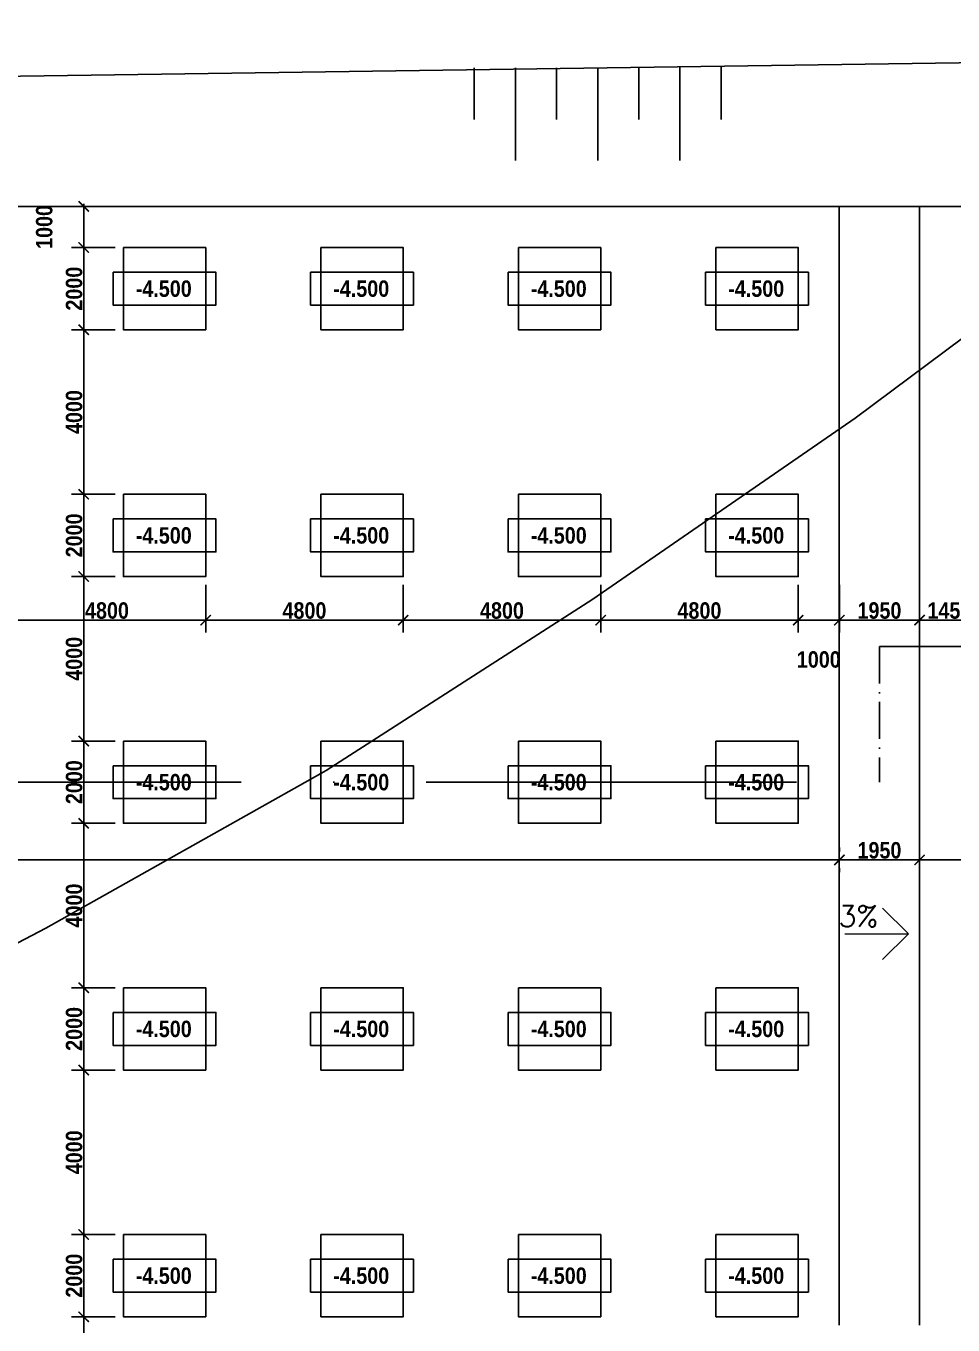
# Model space of a CAD drawing. Header units: millimetres. Extents: x -51 to 2999949, y -1641567 to 415040.
# Drawn here: x 738302 to 760833, y 242484 to 274071 of the extents above; entities that cross this region are included whole.
import ezdxf

# ---------------------------------------------------------------- set-up
doc = ezdxf.new("R2010")
doc.units = ezdxf.units.MM
doc.header["$LTSCALE"] = 75
doc.header["$MEASUREMENT"] = 0
doc.linetypes.add('ACAD_ISO10W100', pattern=[18, 12, -3, 0, -3])
doc.layers.get('0').update_dxf_attribs({"linetype": 'CONTINUOUS'})
for name, color, linetype in [('HRANICE ZEMINY', 200, 'CONTINUOUS'), ('koty situace', 7, 'CONTINUOUS'), ('objekt A patky', 130, 'CONTINUOUS'), ('objekt A+B', 10, 'CONTINUOUS'), ('svahování', 80, 'CONTINUOUS'), ('TEXT hlouby PPD', 255, 'CONTINUOUS'), ('ŘEZ', 10, 'ACAD_ISO10W100')]:
    doc.layers.add(name, color=color, linetype=linetype)
doc.layers.add('texty', color=255, linetype='CONTINUOUS', lineweight=15)
doc.styles.add('hloubky patek a pasu', font='ariblk.ttf', dxfattribs={"width": 0.75, "height": 400})
doc.styles.add('romans', font='romans.shx')
doc.dimstyles.new('koty situace', dxfattribs={"dimscale": 0, "dimtxt": 400, "dimasz": 250, "dimexe": 300, "dimexo": 200, "dimgap": 25, "dimtad": 1, "dimdec": 3, "dimrnd": 5, "dimzin": 12, "dimdsep": 46, "dimtxsty": 'hloubky patek a pasu', "dimblk": 'ARCHTICK', "dimcen": 150, "dimdle": 65, "dimclrd": 256, "dimclre": 256, "dimclrt": 141, "dimadec": 0, "dimazin": 0, "dimtfac": 1, "dimtdec": 3, "dimtmove": 2, "dimatfit": 2, "dimldrblk": 'DOTSMALL', "dimfxl": 100, "dimtolj": 1, "dimtzin": 0, "dimarcsym": 0})

# ---------------------------------------------------------------- blocks, each defined once
blk = doc.blocks.new('*U80')
at = {"layer": 'objekt A patky', "extrusion": (3.35875e-15, -3.39308e-16, -1)}
blk.add_lwpolyline([(1000, 1000), (-1000, 1000), (-1000, -1000), (1000, -1000)], close=True, dxfattribs=at)
blk = doc.blocks.new('*U81')
at = {"layer": 'objekt A patky', "color": 0, "linetype": 'ByBlock', "lineweight": -2, "transparency": 16777216}
for p in [(-14400, 30000), (-9600, 30000), (-4800, 30000), (0, 30000), (-14400, 24000), (-9600, 24000), (-4800, 24000), (0, 24000), (-14400, 18000), (-9600, 18000), (-4800, 18000), (0, 18000), (-14400, 12000), (-9600, 12000), (-4800, 12000), (0, 12000), (-14400, 6000), (-9600, 6000), (-4800, 6000), (0, 6000)]:
    blk.add_blockref('*U80', p, dxfattribs=at)
blk = doc.blocks.new('_ArchTick')
at = {"color": 0, "linetype": 'ByBlock', "const_width": 0.15}
blk.add_lwpolyline([(-0.5, -0.5), (0.5, 0.5)], dxfattribs=at)
blk = doc.blocks.new('*D168')
at = {"layer": 'koty situace', "lineweight": -2, "transparency": 16777216}
for p, q in [((737870, 260484), (737870, 259323)), ((742670, 260484), (742670, 259323)), ((737805, 259623), (742735, 259623))]:
    blk.add_line(p, q, dxfattribs=at)
at = {"layer": 'koty situace', "lineweight": -2, "transparency": 16777216, "xscale": 250, "yscale": 250, "zscale": 250, "rotation": 180}
blk.add_blockref('_ArchTick', (737870, 259623), dxfattribs=at)
at = {"layer": 'koty situace', "lineweight": -2, "transparency": 16777216, "xscale": 250, "yscale": 250, "zscale": 250}
blk.add_blockref('_ArchTick', (742670, 259623), dxfattribs=at)
at = {"layer": 'koty situace', "color": 141, "transparency": 16777216, "insert": (740270, 259855), "char_height": 400, "attachment_point": 5, "style": 'hloubky patek a pasu'}
blk.add_mtext('\\A1;4800', dxfattribs=at)
blk = doc.blocks.new('_DotSmall')
at = {"color": 0, "linetype": 'ByBlock', "const_width": 0.5}
blk.add_lwpolyline([(-0.0625, 0, 1), (0.0625, 0, 1)], format="xyb", close=True, dxfattribs=at)
blk = doc.blocks.new('*D169')
at = {"layer": 'koty situace', "lineweight": -2, "transparency": 16777216}
for p, q in [((742670, 260484), (742670, 259323)), ((747470, 260484), (747470, 259323)), ((742605, 259623), (747535, 259623))]:
    blk.add_line(p, q, dxfattribs=at)
at = {"layer": 'koty situace', "lineweight": -2, "transparency": 16777216, "xscale": 250, "yscale": 250, "zscale": 250, "rotation": 180}
blk.add_blockref('_ArchTick', (742670, 259623), dxfattribs=at)
at = {"layer": 'koty situace', "lineweight": -2, "transparency": 16777216, "xscale": 250, "yscale": 250, "zscale": 250}
blk.add_blockref('_ArchTick', (747470, 259623), dxfattribs=at)
at = {"layer": 'koty situace', "color": 141, "transparency": 16777216, "insert": (745070, 259855), "char_height": 400, "attachment_point": 5, "style": 'hloubky patek a pasu'}
blk.add_mtext('\\A1;4800', dxfattribs=at)
blk = doc.blocks.new('*D170')
at = {"layer": 'koty situace', "lineweight": -2, "transparency": 16777216}
for p, q in [((747470, 260484), (747470, 259323)), ((752270, 260484), (752270, 259323)), ((747405, 259623), (752335, 259623))]:
    blk.add_line(p, q, dxfattribs=at)
at = {"layer": 'koty situace', "lineweight": -2, "transparency": 16777216, "xscale": 250, "yscale": 250, "zscale": 250, "rotation": 180}
blk.add_blockref('_ArchTick', (747470, 259623), dxfattribs=at)
at = {"layer": 'koty situace', "lineweight": -2, "transparency": 16777216, "xscale": 250, "yscale": 250, "zscale": 250}
blk.add_blockref('_ArchTick', (752270, 259623), dxfattribs=at)
at = {"layer": 'koty situace', "color": 141, "transparency": 16777216, "insert": (749870, 259855), "char_height": 400, "attachment_point": 5, "style": 'hloubky patek a pasu'}
blk.add_mtext('\\A1;4800', dxfattribs=at)
blk = doc.blocks.new('*D171')
at = {"layer": 'koty situace', "lineweight": -2, "transparency": 16777216}
for p, q in [((752270, 260484), (752270, 259323)), ((757070, 260484), (757070, 259323)), ((752205, 259623), (757135, 259623))]:
    blk.add_line(p, q, dxfattribs=at)
at = {"layer": 'koty situace', "lineweight": -2, "transparency": 16777216, "xscale": 250, "yscale": 250, "zscale": 250, "rotation": 180}
blk.add_blockref('_ArchTick', (752270, 259623), dxfattribs=at)
at = {"layer": 'koty situace', "lineweight": -2, "transparency": 16777216, "xscale": 250, "yscale": 250, "zscale": 250}
blk.add_blockref('_ArchTick', (757070, 259623), dxfattribs=at)
at = {"layer": 'koty situace', "color": 141, "transparency": 16777216, "insert": (754670, 259855), "char_height": 400, "attachment_point": 5, "style": 'hloubky patek a pasu'}
blk.add_mtext('\\A1;4800', dxfattribs=at)
blk = doc.blocks.new('*D172')
at = {"layer": 'koty situace', "lineweight": -2, "transparency": 16777216}
for p, q in [((757070, 260484), (757070, 259323)), ((758070, 260484), (758070, 259323)), ((757005, 259623), (758135, 259623))]:
    blk.add_line(p, q, dxfattribs=at)
at = {"layer": 'koty situace', "lineweight": -2, "transparency": 16777216, "xscale": 250, "yscale": 250, "zscale": 250, "rotation": 180}
blk.add_blockref('_ArchTick', (757070, 259623), dxfattribs=at)
at = {"layer": 'koty situace', "lineweight": -2, "transparency": 16777216, "xscale": 250, "yscale": 250, "zscale": 250}
blk.add_blockref('_ArchTick', (758070, 259623), dxfattribs=at)
at = {"layer": 'koty situace', "color": 141, "transparency": 16777216, "insert": (757570, 258665), "char_height": 400, "attachment_point": 5, "style": 'hloubky patek a pasu'}
blk.add_mtext('\\A1;1000', dxfattribs=at)
blk = doc.blocks.new('*D173')
at = {"layer": 'koty situace', "lineweight": -2, "transparency": 16777216}
for p, q in [((758070, 260484), (758070, 259323)), ((760020, 260484), (760020, 259323)), ((758005, 259623), (760085, 259623))]:
    blk.add_line(p, q, dxfattribs=at)
at = {"layer": 'koty situace', "lineweight": -2, "transparency": 16777216, "xscale": 250, "yscale": 250, "zscale": 250, "rotation": 180}
blk.add_blockref('_ArchTick', (758070, 259623), dxfattribs=at)
at = {"layer": 'koty situace', "lineweight": -2, "transparency": 16777216, "xscale": 250, "yscale": 250, "zscale": 250}
blk.add_blockref('_ArchTick', (760020, 259623), dxfattribs=at)
at = {"layer": 'koty situace', "color": 141, "transparency": 16777216, "insert": (759045, 259855), "char_height": 400, "attachment_point": 5, "style": 'hloubky patek a pasu'}
blk.add_mtext('\\A1;1950', dxfattribs=at)
blk = doc.blocks.new('*D174')
at = {"layer": 'koty situace', "lineweight": -2, "transparency": 16777216}
for p, q in [((760020, 260484), (760020, 259323)), ((761470, 260484), (761470, 259323)), ((759955, 259623), (761535, 259623))]:
    blk.add_line(p, q, dxfattribs=at)
at = {"layer": 'koty situace', "lineweight": -2, "transparency": 16777216, "xscale": 250, "yscale": 250, "zscale": 250, "rotation": 180}
blk.add_blockref('_ArchTick', (760020, 259623), dxfattribs=at)
at = {"layer": 'koty situace', "lineweight": -2, "transparency": 16777216, "xscale": 250, "yscale": 250, "zscale": 250}
blk.add_blockref('_ArchTick', (761470, 259623), dxfattribs=at)
at = {"layer": 'koty situace', "color": 141, "transparency": 16777216, "insert": (760745, 259855), "char_height": 400, "attachment_point": 5, "style": 'hloubky patek a pasu'}
blk.add_mtext('\\A1;1450', dxfattribs=at)
blk = doc.blocks.new('*D191')
at = {"layer": 'koty situace', "lineweight": -2, "transparency": 16777216}
for p, q in [((715605, 253793), (758135, 253793)), ((715670, 253593), (715670, 253493)), ((758070, 253593), (758070, 253493))]:
    blk.add_line(p, q, dxfattribs=at)
at = {"layer": 'koty situace', "lineweight": -2, "transparency": 16777216, "xscale": 250, "yscale": 250, "zscale": 250}
for p, rotation in [((715670, 253793), 180.0000000033351), ((758070, 253793), 3.335053305670289e-09)]:
    blk.add_blockref('_ArchTick', p, dxfattribs=dict(at, rotation=rotation))
at = {"layer": 'koty situace', "color": 141, "transparency": 16777216, "insert": (736870, 254025), "char_height": 400, "attachment_point": 5, "rotation": 0, "style": 'hloubky patek a pasu'}
blk.add_mtext('\\A1;42400', dxfattribs=at)
blk = doc.blocks.new('*D192')
at = {"layer": 'koty situace', "lineweight": -2, "transparency": 16777216}
for p, q in [((759955, 253793), (786735, 253793)), ((760020, 253593), (760020, 253493)), ((786670, 253593), (786670, 253493))]:
    blk.add_line(p, q, dxfattribs=at)
at = {"layer": 'koty situace', "lineweight": -2, "transparency": 16777216, "xscale": 250, "yscale": 250, "zscale": 250}
for p, rotation in [((760020, 253793), 180.0000000033351), ((786670, 253793), 3.335053305670289e-09)]:
    blk.add_blockref('_ArchTick', p, dxfattribs=dict(at, rotation=rotation))
at = {"layer": 'koty situace', "color": 141, "transparency": 16777216, "insert": (773345, 254025), "char_height": 400, "attachment_point": 5, "rotation": 0, "style": 'hloubky patek a pasu'}
blk.add_mtext('\\A1;26650', dxfattribs=at)
blk = doc.blocks.new('*D193')
at = {"layer": 'koty situace', "lineweight": -2, "transparency": 16777216}
for p, q in [((758070, 253993), (758070, 254093)), ((760020, 253993), (760020, 254093)), ((758005, 253793), (760085, 253793))]:
    blk.add_line(p, q, dxfattribs=at)
at = {"layer": 'koty situace', "lineweight": -2, "transparency": 16777216, "xscale": 250, "yscale": 250, "zscale": 250, "rotation": 180}
blk.add_blockref('_ArchTick', (758070, 253793), dxfattribs=at)
at = {"layer": 'koty situace', "lineweight": -2, "transparency": 16777216, "xscale": 250, "yscale": 250, "zscale": 250}
blk.add_blockref('_ArchTick', (760020, 253793), dxfattribs=at)
at = {"layer": 'koty situace', "color": 141, "transparency": 16777216, "insert": (759045, 254025), "char_height": 400, "attachment_point": 5, "style": 'hloubky patek a pasu'}
blk.add_mtext('\\A1;1950', dxfattribs=at)
blk = doc.blocks.new('*D195')
at = {"layer": 'koty situace', "lineweight": -2, "transparency": 16777216}
for p, q in [((739440, 269684), (740005, 269684)), ((739705, 269749), (739705, 268619)), ((740470, 268684), (739405, 268684))]:
    blk.add_line(p, q, dxfattribs=at)
at = {"layer": 'koty situace', "lineweight": -2, "transparency": 16777216, "xscale": 250, "yscale": 250, "zscale": 250}
for p, rotation in [((739705, 269684), 90), ((739705, 268684), 270)]:
    blk.add_blockref('_ArchTick', p, dxfattribs=dict(at, rotation=rotation))
at = {"layer": 'koty situace', "color": 141, "transparency": 16777216, "insert": (738747, 269184), "char_height": 400, "attachment_point": 5, "rotation": 90, "style": 'hloubky patek a pasu'}
blk.add_mtext('\\A1;1000', dxfattribs=at)
blk = doc.blocks.new('*D196')
at = {"layer": 'koty situace', "lineweight": -2, "transparency": 16777216}
for p, q in [((740470, 268684), (739405, 268684)), ((739705, 268749), (739705, 266619)), ((740470, 266684), (739405, 266684))]:
    blk.add_line(p, q, dxfattribs=at)
at = {"layer": 'koty situace', "lineweight": -2, "transparency": 16777216, "xscale": 250, "yscale": 250, "zscale": 250}
for p, rotation in [((739705, 268684), 90), ((739705, 266684), 270)]:
    blk.add_blockref('_ArchTick', p, dxfattribs=dict(at, rotation=rotation))
at = {"layer": 'koty situace', "color": 141, "transparency": 16777216, "insert": (739473, 267684), "char_height": 400, "attachment_point": 5, "rotation": 90, "style": 'hloubky patek a pasu'}
blk.add_mtext('\\A1;2000', dxfattribs=at)
blk = doc.blocks.new('*D197')
at = {"layer": 'koty situace', "lineweight": -2, "transparency": 16777216}
for p, q in [((740470, 266684), (739405, 266684)), ((739705, 266749), (739705, 262619)), ((740470, 262684), (739405, 262684))]:
    blk.add_line(p, q, dxfattribs=at)
at = {"layer": 'koty situace', "lineweight": -2, "transparency": 16777216, "xscale": 250, "yscale": 250, "zscale": 250}
for p, rotation in [((739705, 266684), 90), ((739705, 262684), 270)]:
    blk.add_blockref('_ArchTick', p, dxfattribs=dict(at, rotation=rotation))
at = {"layer": 'koty situace', "color": 141, "transparency": 16777216, "insert": (739473, 264684), "char_height": 400, "attachment_point": 5, "rotation": 90, "style": 'hloubky patek a pasu'}
blk.add_mtext('\\A1;4000', dxfattribs=at)
blk = doc.blocks.new('*D198')
at = {"layer": 'koty situace', "lineweight": -2, "transparency": 16777216}
for p, q in [((740470, 262684), (739405, 262684)), ((739705, 262749), (739705, 260619)), ((740470, 260684), (739405, 260684))]:
    blk.add_line(p, q, dxfattribs=at)
at = {"layer": 'koty situace', "lineweight": -2, "transparency": 16777216, "xscale": 250, "yscale": 250, "zscale": 250}
for p, rotation in [((739705, 262684), 90), ((739705, 260684), 270)]:
    blk.add_blockref('_ArchTick', p, dxfattribs=dict(at, rotation=rotation))
at = {"layer": 'koty situace', "color": 141, "transparency": 16777216, "insert": (739473, 261684), "char_height": 400, "attachment_point": 5, "rotation": 90, "style": 'hloubky patek a pasu'}
blk.add_mtext('\\A1;2000', dxfattribs=at)
blk = doc.blocks.new('*D199')
at = {"layer": 'koty situace', "lineweight": -2, "transparency": 16777216}
for p, q in [((740470, 260684), (739405, 260684)), ((739705, 260749), (739705, 256619)), ((740470, 256684), (739405, 256684))]:
    blk.add_line(p, q, dxfattribs=at)
at = {"layer": 'koty situace', "lineweight": -2, "transparency": 16777216, "xscale": 250, "yscale": 250, "zscale": 250}
for p, rotation in [((739705, 260684), 90), ((739705, 256684), 270)]:
    blk.add_blockref('_ArchTick', p, dxfattribs=dict(at, rotation=rotation))
at = {"layer": 'koty situace', "color": 141, "transparency": 16777216, "insert": (739473, 258684), "char_height": 400, "attachment_point": 5, "rotation": 90, "style": 'hloubky patek a pasu'}
blk.add_mtext('\\A1;4000', dxfattribs=at)
blk = doc.blocks.new('*D200')
at = {"layer": 'koty situace', "lineweight": -2, "transparency": 16777216}
for p, q in [((740470, 256684), (739405, 256684)), ((739705, 256749), (739705, 254619)), ((740470, 254684), (739405, 254684))]:
    blk.add_line(p, q, dxfattribs=at)
at = {"layer": 'koty situace', "lineweight": -2, "transparency": 16777216, "xscale": 250, "yscale": 250, "zscale": 250}
for p, rotation in [((739705, 256684), 90), ((739705, 254684), 270)]:
    blk.add_blockref('_ArchTick', p, dxfattribs=dict(at, rotation=rotation))
at = {"layer": 'koty situace', "color": 141, "transparency": 16777216, "insert": (739473, 255684), "char_height": 400, "attachment_point": 5, "rotation": 90, "style": 'hloubky patek a pasu'}
blk.add_mtext('\\A1;2000', dxfattribs=at)
blk = doc.blocks.new('*D201')
at = {"layer": 'koty situace', "lineweight": -2, "transparency": 16777216}
for p, q in [((740470, 254684), (739405, 254684)), ((739705, 254749), (739705, 250619)), ((740470, 250684), (739405, 250684))]:
    blk.add_line(p, q, dxfattribs=at)
at = {"layer": 'koty situace', "lineweight": -2, "transparency": 16777216, "xscale": 250, "yscale": 250, "zscale": 250}
for p, rotation in [((739705, 254684), 90), ((739705, 250684), 270)]:
    blk.add_blockref('_ArchTick', p, dxfattribs=dict(at, rotation=rotation))
at = {"layer": 'koty situace', "color": 141, "transparency": 16777216, "insert": (739473, 252684), "char_height": 400, "attachment_point": 5, "rotation": 90, "style": 'hloubky patek a pasu'}
blk.add_mtext('\\A1;4000', dxfattribs=at)
blk = doc.blocks.new('*D202')
at = {"layer": 'koty situace', "lineweight": -2, "transparency": 16777216}
for p, q in [((740470, 250684), (739405, 250684)), ((739705, 250749), (739705, 248619)), ((740470, 248684), (739405, 248684))]:
    blk.add_line(p, q, dxfattribs=at)
at = {"layer": 'koty situace', "lineweight": -2, "transparency": 16777216, "xscale": 250, "yscale": 250, "zscale": 250}
for p, rotation in [((739705, 250684), 90), ((739705, 248684), 270)]:
    blk.add_blockref('_ArchTick', p, dxfattribs=dict(at, rotation=rotation))
at = {"layer": 'koty situace', "color": 141, "transparency": 16777216, "insert": (739473, 249684), "char_height": 400, "attachment_point": 5, "rotation": 90, "style": 'hloubky patek a pasu'}
blk.add_mtext('\\A1;2000', dxfattribs=at)
blk = doc.blocks.new('*D203')
at = {"layer": 'koty situace', "lineweight": -2, "transparency": 16777216}
for p, q in [((740470, 248684), (739405, 248684)), ((739705, 248749), (739705, 244619)), ((740470, 244684), (739405, 244684))]:
    blk.add_line(p, q, dxfattribs=at)
at = {"layer": 'koty situace', "lineweight": -2, "transparency": 16777216, "xscale": 250, "yscale": 250, "zscale": 250}
for p, rotation in [((739705, 248684), 90), ((739705, 244684), 270)]:
    blk.add_blockref('_ArchTick', p, dxfattribs=dict(at, rotation=rotation))
at = {"layer": 'koty situace', "color": 141, "transparency": 16777216, "insert": (739473, 246684), "char_height": 400, "attachment_point": 5, "rotation": 90, "style": 'hloubky patek a pasu'}
blk.add_mtext('\\A1;4000', dxfattribs=at)
blk = doc.blocks.new('*D204')
at = {"layer": 'koty situace', "lineweight": -2, "transparency": 16777216}
for p, q in [((740470, 244684), (739405, 244684)), ((739705, 244749), (739705, 242619)), ((740470, 242684), (739405, 242684))]:
    blk.add_line(p, q, dxfattribs=at)
at = {"layer": 'koty situace', "lineweight": -2, "transparency": 16777216, "xscale": 250, "yscale": 250, "zscale": 250}
for p, rotation in [((739705, 244684), 90), ((739705, 242684), 270)]:
    blk.add_blockref('_ArchTick', p, dxfattribs=dict(at, rotation=rotation))
at = {"layer": 'koty situace', "color": 141, "transparency": 16777216, "insert": (739473, 243684), "char_height": 400, "attachment_point": 5, "rotation": 90, "style": 'hloubky patek a pasu'}
blk.add_mtext('\\A1;2000', dxfattribs=at)
blk = doc.blocks.new('*D205')
at = {"layer": 'koty situace', "lineweight": -2, "transparency": 16777216}
for p, q in [((740470, 242684), (739405, 242684)), ((739705, 242749), (739705, 238619)), ((740470, 238684), (739405, 238684))]:
    blk.add_line(p, q, dxfattribs=at)
at = {"layer": 'koty situace', "lineweight": -2, "transparency": 16777216, "xscale": 250, "yscale": 250, "zscale": 250}
for p, rotation in [((739705, 242684), 90), ((739705, 238684), 270)]:
    blk.add_blockref('_ArchTick', p, dxfattribs=dict(at, rotation=rotation))
at = {"layer": 'koty situace', "color": 141, "transparency": 16777216, "insert": (739473, 240684), "char_height": 400, "attachment_point": 5, "rotation": 90, "style": 'hloubky patek a pasu'}
blk.add_mtext('\\A1;4000', dxfattribs=at)

msp = doc.modelspace()

# ---------------------------------------------------------------- linework, layer by layer
msp.add_lwpolyline([(731864.9041, 248509.5596), (738783.2602, 252135.9228), (745598.7582, 255968.0281), (752079.899, 260134.4646), (758458.1687, 264532.3872), (764630.6832, 269136.052), (770571.7376, 273971.2029), (776384.1901, 279140.6848), (776487.0612, 279140.6848)])
at = {"layer": 'HRANICE ZEMINY', "linetype": 'ByBlock', "lineweight": 20, "ltscale": 5}
for p, q in [((759747.6868, 251995.8247), (759123.085, 252620.4265)), ((758202.1977, 251995.8247), (759747.6868, 251995.8247)), ((759747.6868, 251995.8247), (759123.085, 251371.2228))]:
    msp.add_line(p, q, dxfattribs=at)
at = {"layer": 'objekt A+B'}
for p, q in [((712896.208, 272494.6339), (791498.657, 273605.3723)), ((715669.7798, 269684.2977), (787669.7798, 269684.2977)), ((758069.7798, 269684.2977), (758069.7798, 242484.2977)), ((760019.7798, 269684.2977), (760019.7798, 242484.2977))]:
    msp.add_line(p, q, dxfattribs=at)
at = {"layer": 'svahování'}
for p, q in [((749197.4325, 273050.0031), (749197.4325, 271800.0031)), ((750197.4325, 273050.0031), (750197.4325, 270800.0031)), ((751197.4325, 273050.0031), (751197.4325, 271800.0031)), ((752197.4325, 273050.0031), (752197.4325, 270800.0031)), ((753197.4325, 273064.1342), (753197.4325, 271800.0031)), ((754197.4325, 273078.2653), (754197.4325, 270800.0031)), ((755197.4325, 273092.3964), (755197.4325, 271800.0031))]:
    msp.add_line(p, q, dxfattribs=at)
at = {"layer": 'TEXT hlouby PPD'}
for points in [[(740419.7798, 268084.2977), (742919.7798, 268084.2977), (742919.7798, 267284.2977), (740419.7798, 267284.2977)], [(745219.7798, 268084.2977), (747719.7798, 268084.2977), (747719.7798, 267284.2977), (745219.7798, 267284.2977)], [(750019.7798, 268084.2977), (752519.7798, 268084.2977), (752519.7798, 267284.2977), (750019.7798, 267284.2977)], [(750019.7798, 268084.2977), (752519.7798, 268084.2977), (752519.7798, 267284.2977), (750019.7798, 267284.2977)], [(754819.7798, 268084.2977), (757319.7798, 268084.2977), (757319.7798, 267284.2977), (754819.7798, 267284.2977)], [(740419.7798, 262084.2977), (742919.7798, 262084.2977), (742919.7798, 261284.2977), (740419.7798, 261284.2977)], [(745219.7798, 262084.2977), (747719.7798, 262084.2977), (747719.7798, 261284.2977), (745219.7798, 261284.2977)], [(750019.7798, 262084.2977), (752519.7798, 262084.2977), (752519.7798, 261284.2977), (750019.7798, 261284.2977)], [(754819.7798, 262084.2977), (757319.7798, 262084.2977), (757319.7798, 261284.2977), (754819.7798, 261284.2977)], [(740419.7798, 256084.2977), (742919.7798, 256084.2977), (742919.7798, 255284.2977), (740419.7798, 255284.2977)], [(745219.7798, 256084.2977), (747719.7798, 256084.2977), (747719.7798, 255284.2977), (745219.7798, 255284.2977)], [(750019.7798, 256084.2977), (752519.7798, 256084.2977), (752519.7798, 255284.2977), (750019.7798, 255284.2977)], [(754819.7798, 256084.2977), (757319.7798, 256084.2977), (757319.7798, 255284.2977), (754819.7798, 255284.2977)], [(740419.7798, 250084.2977), (742919.7798, 250084.2977), (742919.7798, 249284.2977), (740419.7798, 249284.2977)], [(745219.7798, 250084.2977), (747719.7798, 250084.2977), (747719.7798, 249284.2977), (745219.7798, 249284.2977)], [(750019.7798, 250084.2977), (752519.7798, 250084.2977), (752519.7798, 249284.2977), (750019.7798, 249284.2977)], [(754819.7798, 250084.2977), (757319.7798, 250084.2977), (757319.7798, 249284.2977), (754819.7798, 249284.2977)], [(740419.7798, 244084.2977), (742919.7798, 244084.2977), (742919.7798, 243284.2977), (740419.7798, 243284.2977)], [(745219.7798, 244084.2977), (747719.7798, 244084.2977), (747719.7798, 243284.2977), (745219.7798, 243284.2977)], [(750019.7798, 244084.2977), (752519.7798, 244084.2977), (752519.7798, 243284.2977), (750019.7798, 243284.2977)], [(754819.7798, 244084.2977), (757319.7798, 244084.2977), (757319.7798, 243284.2977), (754819.7798, 243284.2977)]]:
    msp.add_lwpolyline(points, close=True, dxfattribs=at)
at = {"layer": 'ŘEZ', "ltscale": 10}
for p, q in [((759044.7798, 258984.2977), (796540.6933, 258984.2977)), ((707531.0495, 255684.2977), (759044.7798, 255684.2977))]:
    msp.add_line(p, q, dxfattribs=at)
at = {"layer": 'ŘEZ'}
msp.add_line((759044.7798, 258984.2977), (759044.7798, 255684.2977), dxfattribs=at)

# ---------------------------------------------------------------- block references
at = {"layer": 'objekt A patky'}
msp.add_blockref('*U81', (756069.7798, 237684.2977), dxfattribs=at)

# ---------------------------------------------------------------- texts
at = {"layer": 'TEXT hlouby PPD', "char_height": 400, "attachment_point": 1, "style": 'hloubky patek a pasu'}
for insert in [(740969.7798, 267884.2977), (745769.7798, 267884.2977), (750569.7798, 267884.2977), (755369.7798, 267884.2977), (740969.7798, 261884.2977), (745769.7798, 261884.2977), (750569.7798, 261884.2977), (755369.7798, 261884.2977), (740969.7798, 255884.2977), (745769.7798, 255884.2977), (750569.7798, 255884.2977), (755369.7798, 255884.2977), (740969.7798, 249884.2977), (745769.7798, 249884.2977), (750569.7798, 249884.2977), (755369.7798, 249884.2977), (740969.7798, 243884.2977), (745769.7798, 243884.2977), (750569.7798, 243884.2977), (755369.7798, 243884.2977)]:
    msp.add_mtext_dynamic_manual_height_columns('-4.500', width=1520.658085, gutter_width=2000, heights=[0], dxfattribs=dict(at, insert=insert))
at = {"layer": 'texty', "ltscale": 20, "extrusion": (1.93959e-16, -3.39308e-16, -1), "style": 'romans', "text_generation_flag": 2}
msp.add_text('3%%%', height=514.89696, dxfattribs=at).set_placement((-758048.0476, 252167.2134))

# ---------------------------------------------------------------- dimensions: what is measured, and where the dimension line sits
at = {"layer": 'koty situace'}
for base, p1, p2, angle, picture, middle in [((739704.8804, 268684.2977), (739239.981, 269684.2977), (740669.7798, 268684.2977), 90, '*D195', (738746.9166, 269184.2977)), ((739704.8804, 266684.2977), (740669.7798, 268684.2977), (740669.7798, 266684.2977), 90, '*D196', (739473.0591, 267684.2977)), ((739704.8804, 262684.2977), (740669.7798, 266684.2977), (740669.7798, 262684.2977), 90, '*D197', (739473.0591, 264684.2977)), ((739704.8804, 260684.2977), (740669.7798, 262684.2977), (740669.7798, 260684.2977), 90, '*D198', (739473.0591, 261684.2977)), ((739704.8804, 256684.2977), (740669.7798, 260684.2977), (740669.7798, 256684.2977), 90, '*D199', (739473.0591, 258684.2977)), ((739704.8804, 254684.2977), (740669.7798, 256684.2977), (740669.7798, 254684.2977), 90, '*D200', (739473.0591, 255684.2977)), ((739704.8804, 250684.2977), (740669.7798, 254684.2977), (740669.7798, 250684.2977), 90, '*D201', (739473.0591, 252684.2977)), ((758069.7798, 253792.9222), (715669.7798, 253792.9222), (758069.7798, 253792.9222), 180, '*D191', (736869.7798, 254024.7434)), ((786669.7798, 253792.9222), (760019.7798, 253792.9222), (786669.7798, 253792.9222), 180, '*D192', (773344.7798, 254024.7434)), ((739704.8804, 248684.2977), (740669.7798, 250684.2977), (740669.7798, 248684.2977), 90, '*D202', (739473.0591, 249684.2977)), ((739704.8804, 244684.2977), (740669.7798, 248684.2977), (740669.7798, 244684.2977), 90, '*D203', (739473.0591, 246684.2977)), ((739704.8804, 242684.2977), (740669.7798, 244684.2977), (740669.7798, 242684.2977), 90, '*D204', (739473.0591, 243684.2977)), ((739704.8804, 238684.2977), (740669.7798, 242684.2977), (740669.7798, 238684.2977), 90, '*D205', (739473.0591, 240684.2977))]:
    dim = msp.add_linear_dim(base=base, p1=p1, p2=p2, angle=angle, dimstyle='koty situace', override={"dimscale": 1}, dxfattribs=at)
    dim.commit()
    dim.dimension.update_dxf_attribs({"geometry": picture, "text_midpoint": middle})
for base, p1, p2, picture, middle in [((742669.7798, 259623.0024), (737869.7798, 260684.2977), (742669.7798, 260684.2977), '*D168', (740269.7798, 259854.8237)), ((747469.7798, 259623.0024), (742669.7798, 260684.2977), (747469.7798, 260684.2977), '*D169', (745069.7798, 259854.8237)), ((752269.7798, 259623.0024), (747469.7798, 260684.2977), (752269.7798, 260684.2977), '*D170', (749869.7798, 259854.8237)), ((757069.7798, 259623.0024), (752269.7798, 260684.2977), (757069.7798, 260684.2977), '*D171', (754669.7798, 259854.8237)), ((758069.7798, 259623.0024), (757069.7798, 260684.2977), (758069.7798, 260684.2977), '*D172', (757569.7798, 258665.0385)), ((760019.7798, 259623.0024), (758069.7798, 260684.2977), (760019.7798, 260684.2977), '*D173', (759044.7798, 259854.8237)), ((761469.7798, 259623.0024), (760019.7798, 260684.2977), (761469.7798, 260684.2977), '*D174', (760744.7798, 259854.8237)), ((760019.7798, 253792.9222), (758069.7798, 253792.9222), (760019.7798, 253792.9222), '*D193', (759044.7798, 254024.7434))]:
    dim = msp.add_linear_dim(base=base, p1=p1, p2=p2, dimstyle='koty situace', override={"dimscale": 1}, dxfattribs=at)
    dim.commit()
    dim.dimension.update_dxf_attribs({"geometry": picture, "text_midpoint": middle})

doc.saveas('drawing.dxf')
